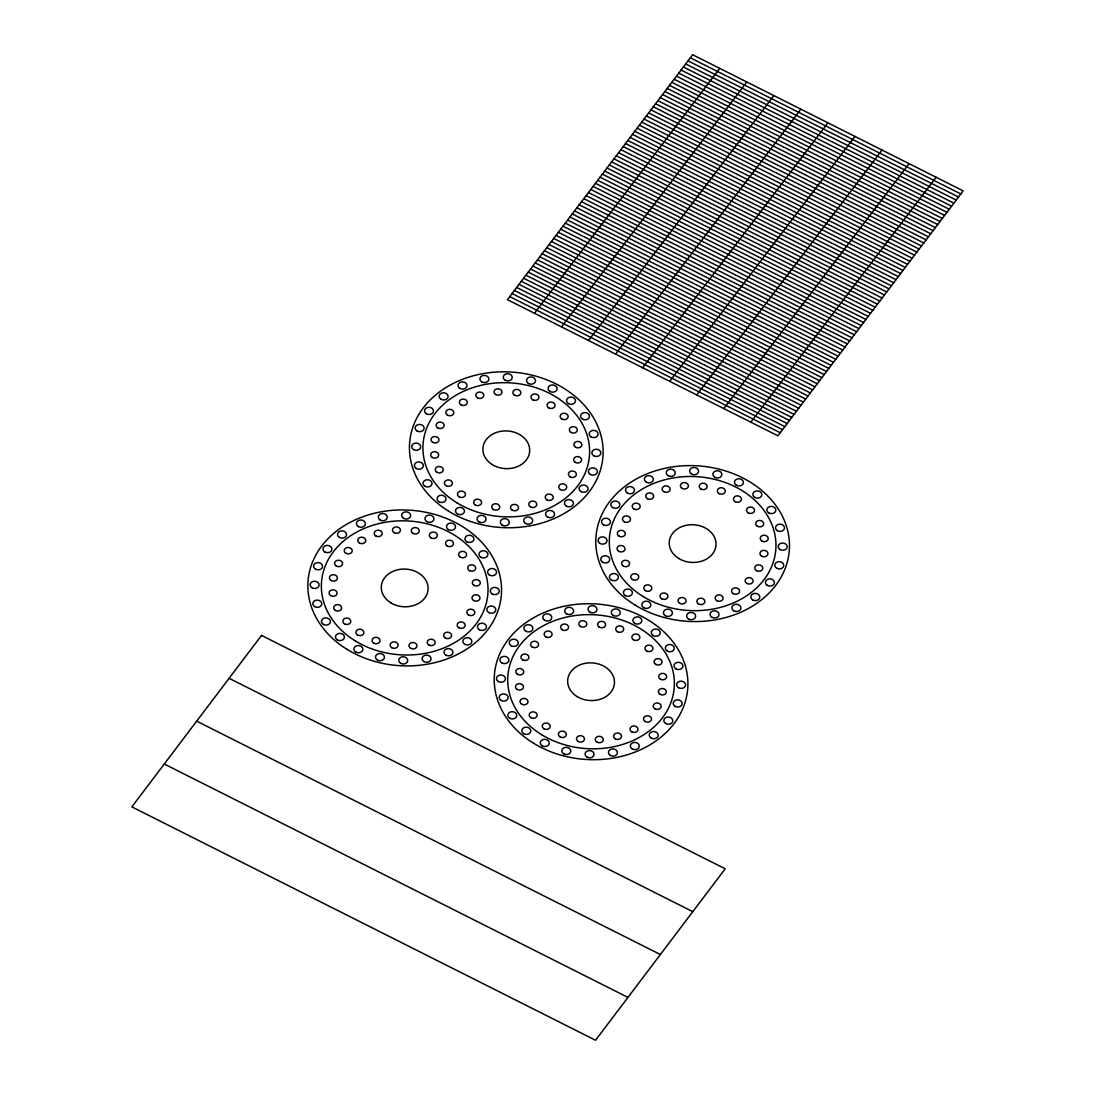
<?xml version="1.0" encoding="UTF-8"?>
<svg xmlns="http://www.w3.org/2000/svg" width="1095" height="1095" viewBox="0 0 1095 1095"><rect width="100%" height="100%" fill="white"/><g stroke="black" fill="none" stroke-linecap="round" stroke-linejoin="round"><path stroke-width="1.5" d="M534.47 313.279L719.716 68.369M561.516 326.885L746.776 81.974M588.562 340.504L773.823 95.593M615.609 354.109L800.869 109.199M642.655 367.728L827.916 122.818M669.702 381.347L854.962 136.437M696.749 394.953L882.009 150.042M723.809 408.572L909.055 163.661M750.855 422.177L936.102 177.267M690.356 57.816L960.835 193.952M688.043 60.868L958.522 197.004M685.73 63.934L956.209 200.07M683.417 67L953.882 203.136M681.09 70.053L951.569 206.188M678.777 73.119L949.255 209.254M676.464 76.185L946.942 212.32M674.15 79.237L944.629 215.373M671.837 82.303L942.316 218.439M669.524 85.369L939.989 221.505M667.197 88.421L937.676 224.557M664.884 91.487L935.363 227.623M662.571 94.553L933.049 230.689M660.258 97.606L930.736 233.741M657.944 100.672L928.409 236.807M655.618 103.738L926.096 239.873M653.304 106.79L923.783 242.926M650.991 109.856L921.47 245.992M648.678 112.922L919.157 249.058M646.365 115.974L916.843 252.11M644.052 119.04L914.517 255.176M641.725 122.106L912.203 258.242M639.412 125.158L909.89 261.294M637.098 128.225L907.577 264.36M634.785 131.29L905.264 267.426M632.472 134.343L902.937 270.479M630.145 137.409L900.624 273.545M627.832 140.475L898.311 276.611M625.519 143.527L895.997 279.663M623.206 146.593L893.684 282.729M620.892 149.659L891.371 285.795M618.579 152.711L889.044 288.847M616.252 155.777L886.731 291.913M613.939 158.83L884.418 294.979M611.626 161.896L882.105 298.032M609.313 164.962L879.791 301.098M607 168.014L877.465 304.164M604.673 171.08L875.151 307.216M602.359 174.146L872.838 310.282M600.046 177.198L870.525 313.348M597.733 180.264L868.212 316.4M595.42 183.33L865.899 319.466M593.107 186.383L863.572 322.532M590.78 189.449L861.259 325.585M588.467 192.515L858.945 328.651M586.154 195.567L856.632 331.717M583.84 198.633L854.319 334.769M581.527 201.699L851.992 337.835M579.2 204.751L849.679 340.901M576.887 207.817L847.366 343.953M574.574 210.883L845.053 347.019M572.261 213.936L842.739 350.071M569.947 217.002L840.426 353.137M567.634 220.068L838.099 356.203M565.307 223.12L835.786 359.256M562.994 226.186L833.473 362.322M560.681 229.252L831.16 365.388M558.368 232.304L828.847 368.44M556.055 235.37L826.52 371.506M553.728 238.436L824.206 374.572M551.415 241.489L821.893 377.624M549.101 244.555L819.58 380.69M546.788 247.621L817.267 383.756M544.475 250.673L814.954 386.809M542.162 253.739L812.627 389.875M539.835 256.805L810.314 392.941M537.522 259.857L808 395.993M535.209 262.923L805.687 399.059M532.895 265.989L803.374 402.125M530.582 269.041L801.061 405.177M528.255 272.108L798.734 408.243M525.942 275.173L796.421 411.309M523.629 278.226L794.108 414.362M521.316 281.292L791.794 417.428M519.003 284.358L789.481 420.494M516.689 287.41L787.154 423.546M514.363 290.476L784.841 426.612M512.049 293.542L782.528 429.678M509.736 296.594L780.215 432.73M229.101 678.298L692.779 911.67M196.689 721.153L660.367 954.525M164.264 764.009L627.941 997.394M692.67 54.75L507.423 299.66L777.902 435.796L963.148 190.886L692.67 54.75M261.527 635.428L131.852 806.878L595.529 1040.25L725.205 868.814L261.527 635.428M437.918 427.967A4.01 3.23 3.4 0 0 444.146 425.613A4.01 3.23 3.4 0 0 438.37 422.396A4.01 3.23 3.4 0 0 437.918 427.967M432.676 442.366A4.01 3.23 3.4 0 0 438.972 440.149A4.01 3.23 3.4 0 0 433.291 436.823A4.01 3.23 3.4 0 0 432.676 442.366M432.292 457.464A4.01 3.23 3.4 0 0 438.657 455.356A4.01 3.23 3.4 0 0 433.072 451.92A4.01 3.23 3.4 0 0 432.292 457.464M437.028 472.342A4.01 3.23 3.4 0 0 443.242 469.988A4.01 3.23 3.4 0 0 437.466 466.771A4.01 3.23 3.4 0 0 437.028 472.342M446.089 485.715A4.01 3.23 3.4 0 0 452.386 483.497A4.01 3.23 3.4 0 0 446.692 480.171A4.01 3.23 3.4 0 0 446.089 485.715M459.092 496.829A4.01 3.23 3.4 0 0 465.457 494.721A4.01 3.23 3.4 0 0 459.873 491.299A4.01 3.23 3.4 0 0 459.092 496.829M475.394 505.041A4.01 3.23 3.4 0 0 481.608 502.701A4.01 3.23 3.4 0 0 475.832 499.471A4.01 3.23 3.4 0 0 475.394 505.041M493.407 509.531A4.01 3.23 3.4 0 0 499.703 507.313A4.01 3.23 3.4 0 0 494.009 503.987A4.01 3.23 3.4 0 0 493.407 509.531M512.145 510.133A4.01 3.23 3.4 0 0 518.496 508.025A4.01 3.23 3.4 0 0 512.912 504.59A4.01 3.23 3.4 0 0 512.145 510.133M530.541 506.93A4.01 3.23 3.4 0 0 536.769 504.576A4.01 3.23 3.4 0 0 530.993 501.359A4.01 3.23 3.4 0 0 530.541 506.93M546.911 499.867A4.01 3.23 3.4 0 0 553.208 497.636A4.01 3.23 3.4 0 0 547.527 494.31A4.01 3.23 3.4 0 0 546.911 499.867M560.353 489.575A4.01 3.23 3.4 0 0 566.717 487.467A4.01 3.23 3.4 0 0 561.133 484.031A4.01 3.23 3.4 0 0 560.353 489.575M570.18 476.872A4.01 3.23 3.4 0 0 576.408 474.532A4.01 3.23 3.4 0 0 570.632 471.315A4.01 3.23 3.4 0 0 570.18 476.872M575.272 462.377A4.01 3.23 3.4 0 0 581.568 460.146A4.01 3.23 3.4 0 0 575.874 456.82A4.01 3.23 3.4 0 0 575.272 462.377M575.505 447.198A4.01 3.23 3.4 0 0 581.869 445.09A4.01 3.23 3.4 0 0 576.271 441.655A4.01 3.23 3.4 0 0 575.505 447.198M571.084 432.498A4.01 3.23 3.4 0 0 577.311 430.157A4.01 3.23 3.4 0 0 571.522 426.94A4.01 3.23 3.4 0 0 571.084 432.498M561.858 419.029A4.01 3.23 3.4 0 0 568.154 416.798A4.01 3.23 3.4 0 0 562.474 413.472A4.01 3.23 3.4 0 0 561.858 419.029M548.704 407.833A4.01 3.23 3.4 0 0 555.069 405.725A4.01 3.23 3.4 0 0 549.471 402.289A4.01 3.23 3.4 0 0 548.704 407.833M532.717 399.798A4.01 3.23 3.4 0 0 538.945 397.444A4.01 3.23 3.4 0 0 533.155 394.227A4.01 3.23 3.4 0 0 532.717 399.798M514.54 395.213A4.01 3.23 3.4 0 0 520.837 392.982A4.01 3.23 3.4 0 0 515.156 389.656A4.01 3.23 3.4 0 0 514.54 395.213M495.652 394.529A4.01 3.23 3.4 0 0 502.016 392.421A4.01 3.23 3.4 0 0 496.432 388.985A4.01 3.23 3.4 0 0 495.652 394.529M477.557 397.909A4.01 3.23 3.4 0 0 483.785 395.569A4.01 3.23 3.4 0 0 478.009 392.352A4.01 3.23 3.4 0 0 477.557 397.909M461.036 404.876A4.01 3.23 3.4 0 0 467.332 402.659A4.01 3.23 3.4 0 0 461.638 399.333A4.01 3.23 3.4 0 0 461.036 404.876M447.444 415.087A4.01 3.23 3.4 0 0 453.809 412.979A4.01 3.23 3.4 0 0 448.211 409.544A4.01 3.23 3.4 0 0 447.444 415.087M492.38 464.663A23.433 18.848 3.4 0 0 529.556 452.372A23.433 18.848 3.4 0 0 496.897 432.306A23.433 18.848 3.4 0 0 492.38 464.663M417.14 431.019A4.503 3.627 3.4 0 0 424.135 428.378A4.503 3.627 3.4 0 0 417.647 424.764A4.503 3.627 3.4 0 0 417.14 431.019M413.609 449.621A4.503 3.627 3.4 0 0 420.685 447.116A4.503 3.627 3.4 0 0 414.293 443.379A4.503 3.627 3.4 0 0 413.609 449.621M416.209 468.441A4.503 3.627 3.4 0 0 423.354 466.073A4.503 3.627 3.4 0 0 417.086 462.213A4.503 3.627 3.4 0 0 416.209 468.441M425.038 486.317A4.503 3.627 3.4 0 0 432.019 483.689A4.503 3.627 3.4 0 0 425.531 480.062A4.503 3.627 3.4 0 0 425.038 486.317M438.958 501.77A4.503 3.627 3.4 0 0 446.021 499.265A4.503 3.627 3.4 0 0 439.642 495.529A4.503 3.627 3.4 0 0 438.958 501.77M457.286 513.87A4.503 3.627 3.4 0 0 464.444 511.502A4.503 3.627 3.4 0 0 458.162 507.656A4.503 3.627 3.4 0 0 457.286 513.87M479.049 521.959A4.503 3.627 3.4 0 0 486.043 519.317A4.503 3.627 3.4 0 0 479.542 515.704A4.503 3.627 3.4 0 0 479.049 521.959M502.222 525.176A4.503 3.627 3.4 0 0 509.298 522.671A4.503 3.627 3.4 0 0 502.906 518.934A4.503 3.627 3.4 0 0 502.222 525.176M525.504 523.437A4.503 3.627 3.4 0 0 532.649 521.083A4.503 3.627 3.4 0 0 526.366 517.223A4.503 3.627 3.4 0 0 525.504 523.437M547.555 517.045A4.503 3.627 3.4 0 0 554.535 514.404A4.503 3.627 3.4 0 0 548.047 510.79A4.503 3.627 3.4 0 0 547.555 517.045M566.348 506.109A4.503 3.627 3.4 0 0 573.424 503.618A4.503 3.627 3.4 0 0 567.032 499.867A4.503 3.627 3.4 0 0 566.348 506.109M580.884 491.545A4.503 3.627 3.4 0 0 588.029 489.178A4.503 3.627 3.4 0 0 581.746 485.318A4.503 3.627 3.4 0 0 580.884 491.545M590.41 474.477A4.503 3.627 3.4 0 0 597.405 471.836A4.503 3.627 3.4 0 0 590.917 468.208A4.503 3.627 3.4 0 0 590.41 474.477M593.777 455.766A4.503 3.627 3.4 0 0 600.84 453.262A4.503 3.627 3.4 0 0 594.462 449.525A4.503 3.627 3.4 0 0 593.777 455.766M590.999 436.85A4.503 3.627 3.4 0 0 598.144 434.482A4.503 3.627 3.4 0 0 591.861 430.636A4.503 3.627 3.4 0 0 590.999 436.85M582.526 419.166A4.503 3.627 3.4 0 0 589.521 416.538A4.503 3.627 3.4 0 0 583.019 412.911A4.503 3.627 3.4 0 0 582.526 419.166M568.428 403.617A4.503 3.627 3.4 0 0 575.505 401.126A4.503 3.627 3.4 0 0 569.113 397.375A4.503 3.627 3.4 0 0 568.428 403.617M549.923 391.421A4.503 3.627 3.4 0 0 557.068 389.053A4.503 3.627 3.4 0 0 550.785 385.194A4.503 3.627 3.4 0 0 549.923 391.421M528.515 383.537A4.503 3.627 3.4 0 0 535.51 380.896A4.503 3.627 3.4 0 0 529.008 377.282A4.503 3.627 3.4 0 0 528.515 383.537M505.165 380.225A4.503 3.627 3.4 0 0 512.227 377.72A4.503 3.627 3.4 0 0 505.849 373.984A4.503 3.627 3.4 0 0 505.165 380.225M481.704 381.84A4.503 3.627 3.4 0 0 488.863 379.486A4.503 3.627 3.4 0 0 482.58 375.626A4.503 3.627 3.4 0 0 481.704 381.84M460.009 388.451A4.503 3.627 3.4 0 0 467.004 385.81A4.503 3.627 3.4 0 0 460.502 382.196A4.503 3.627 3.4 0 0 460.009 388.451M441.025 399.278A4.503 3.627 3.4 0 0 448.101 396.773A4.503 3.627 3.4 0 0 441.709 393.037A4.503 3.627 3.4 0 0 441.025 399.278M426.325 413.746A4.503 3.627 3.4 0 0 433.469 411.378A4.503 3.627 3.4 0 0 427.187 407.532A4.503 3.627 3.4 0 0 426.325 413.746M448.813 511.324A96.907 77.909 3.4 0 0 602.524 460.475A96.907 77.909 3.4 0 0 467.483 377.542A96.907 77.909 3.4 0 0 448.813 511.324M456.834 502.742A83.384 67.028 3.4 0 0 589.096 458.983A83.384 67.028 3.4 0 0 472.903 387.616A83.384 67.028 3.4 0 0 456.834 502.742M624.273 521.767A4.01 3.23 3.4 0 0 630.501 519.413A4.01 3.23 3.4 0 0 624.725 516.197A4.01 3.23 3.4 0 0 624.273 521.767M619.031 536.167A4.01 3.23 3.4 0 0 625.327 533.936A4.01 3.23 3.4 0 0 619.647 530.61A4.01 3.23 3.4 0 0 619.031 536.167M618.648 551.264A4.01 3.23 3.4 0 0 625.012 549.156A4.01 3.23 3.4 0 0 619.428 545.721A4.01 3.23 3.4 0 0 618.648 551.264M623.383 566.129A4.01 3.23 3.4 0 0 629.598 563.788A4.01 3.23 3.4 0 0 623.821 560.572A4.01 3.23 3.4 0 0 623.383 566.129M632.445 579.515A4.01 3.23 3.4 0 0 638.741 577.298A4.01 3.23 3.4 0 0 633.047 573.958A4.01 3.23 3.4 0 0 632.445 579.515M645.448 590.629A4.01 3.23 3.4 0 0 651.812 588.521A4.01 3.23 3.4 0 0 646.228 585.086A4.01 3.23 3.4 0 0 645.448 590.629M661.75 598.842A4.01 3.23 3.4 0 0 667.964 596.488A4.01 3.23 3.4 0 0 662.188 593.271A4.01 3.23 3.4 0 0 661.75 598.842M679.762 603.331A4.01 3.23 3.4 0 0 686.059 601.1A4.01 3.23 3.4 0 0 680.365 597.774A4.01 3.23 3.4 0 0 679.762 603.331M698.5 603.934A4.01 3.23 3.4 0 0 704.851 601.826A4.01 3.23 3.4 0 0 699.267 598.39A4.01 3.23 3.4 0 0 698.5 603.934M716.896 600.717A4.01 3.23 3.4 0 0 723.124 598.376A4.01 3.23 3.4 0 0 717.348 595.16A4.01 3.23 3.4 0 0 716.896 600.717M733.267 593.668A4.01 3.23 3.4 0 0 739.563 591.437A4.01 3.23 3.4 0 0 733.883 588.111A4.01 3.23 3.4 0 0 733.267 593.668M746.708 583.375A4.01 3.23 3.4 0 0 753.073 581.267A4.01 3.23 3.4 0 0 747.488 577.832A4.01 3.23 3.4 0 0 746.708 583.375M756.535 570.673A4.01 3.23 3.4 0 0 762.763 568.332A4.01 3.23 3.4 0 0 756.987 565.102A4.01 3.23 3.4 0 0 756.535 570.673M761.627 556.178A4.01 3.23 3.4 0 0 767.923 553.947A4.01 3.23 3.4 0 0 762.229 550.621A4.01 3.23 3.4 0 0 761.627 556.178M761.86 540.998A4.01 3.23 3.4 0 0 768.225 538.891A4.01 3.23 3.4 0 0 762.626 535.455A4.01 3.23 3.4 0 0 761.86 540.998M757.439 526.298A4.01 3.23 3.4 0 0 763.667 523.957A4.01 3.23 3.4 0 0 757.877 520.727A4.01 3.23 3.4 0 0 757.439 526.298M748.213 512.83A4.01 3.23 3.4 0 0 754.51 510.599A4.01 3.23 3.4 0 0 748.829 507.272A4.01 3.23 3.4 0 0 748.213 512.83M735.06 501.62A4.01 3.23 3.4 0 0 741.424 499.525A4.01 3.23 3.4 0 0 735.826 496.09A4.01 3.23 3.4 0 0 735.06 501.62M719.073 493.599A4.01 3.23 3.4 0 0 725.301 491.244A4.01 3.23 3.4 0 0 719.511 488.028A4.01 3.23 3.4 0 0 719.073 493.599M700.909 489.013A4.01 3.23 3.4 0 0 707.192 486.782A4.01 3.23 3.4 0 0 701.512 483.456A4.01 3.23 3.4 0 0 700.909 489.013M682.007 488.329A4.01 3.23 3.4 0 0 688.372 486.221A4.01 3.23 3.4 0 0 682.787 482.786A4.01 3.23 3.4 0 0 682.007 488.329M663.912 491.71A4.01 3.23 3.4 0 0 670.14 489.369A4.01 3.23 3.4 0 0 664.364 486.139A4.01 3.23 3.4 0 0 663.912 491.71M647.391 498.677A4.01 3.23 3.4 0 0 653.688 496.459A4.01 3.23 3.4 0 0 648.007 493.12A4.01 3.23 3.4 0 0 647.391 498.677M633.8 508.888A4.01 3.23 3.4 0 0 640.164 506.78A4.01 3.23 3.4 0 0 634.566 503.344A4.01 3.23 3.4 0 0 633.8 508.888M678.736 558.464A23.433 18.848 3.4 0 0 715.911 546.159A23.433 18.848 3.4 0 0 683.253 526.106A23.433 18.848 3.4 0 0 678.736 558.464M603.509 524.82A4.503 3.627 3.4 0 0 610.49 522.178A4.503 3.627 3.4 0 0 604.002 518.565A4.503 3.627 3.4 0 0 603.509 524.82M599.964 543.421A4.503 3.627 3.4 0 0 607.041 540.916A4.503 3.627 3.4 0 0 600.649 537.18A4.503 3.627 3.4 0 0 599.964 543.421M602.565 562.228A4.503 3.627 3.4 0 0 609.71 559.874A4.503 3.627 3.4 0 0 603.441 556.014A4.503 3.627 3.4 0 0 602.565 562.228M611.393 580.117A4.503 3.627 3.4 0 0 618.374 577.476A4.503 3.627 3.4 0 0 611.886 573.862A4.503 3.627 3.4 0 0 611.393 580.117M625.313 595.57A4.503 3.627 3.4 0 0 632.39 593.066A4.503 3.627 3.4 0 0 625.998 589.329A4.503 3.627 3.4 0 0 625.313 595.57M643.641 607.67A4.503 3.627 3.4 0 0 650.8 605.302A4.503 3.627 3.4 0 0 644.517 601.442A4.503 3.627 3.4 0 0 643.641 607.67M665.404 615.76A4.503 3.627 3.4 0 0 672.398 613.118A4.503 3.627 3.4 0 0 665.897 609.491A4.503 3.627 3.4 0 0 665.404 615.76M688.577 618.962A4.503 3.627 3.4 0 0 695.654 616.458A4.503 3.627 3.4 0 0 689.261 612.721A4.503 3.627 3.4 0 0 688.577 618.962M711.86 617.238A4.503 3.627 3.4 0 0 719.004 614.87A4.503 3.627 3.4 0 0 712.722 611.024A4.503 3.627 3.4 0 0 711.86 617.238M733.91 610.846A4.503 3.627 3.4 0 0 740.891 608.204A4.503 3.627 3.4 0 0 734.403 604.591A4.503 3.627 3.4 0 0 733.91 610.846M752.703 599.909A4.503 3.627 3.4 0 0 759.779 597.405A4.503 3.627 3.4 0 0 753.387 593.668A4.503 3.627 3.4 0 0 752.703 599.909M767.239 585.332A4.503 3.627 3.4 0 0 774.384 582.978A4.503 3.627 3.4 0 0 768.101 579.118A4.503 3.627 3.4 0 0 767.239 585.332M776.766 568.264A4.503 3.627 3.4 0 0 783.76 565.636A4.503 3.627 3.4 0 0 777.272 562.009A4.503 3.627 3.4 0 0 776.766 568.264M780.133 549.567A4.503 3.627 3.4 0 0 787.195 547.062A4.503 3.627 3.4 0 0 780.817 543.325A4.503 3.627 3.4 0 0 780.133 549.567M777.354 530.651A4.503 3.627 3.4 0 0 784.499 528.283A4.503 3.627 3.4 0 0 778.216 524.423A4.503 3.627 3.4 0 0 777.354 530.651M768.882 512.966A4.503 3.627 3.4 0 0 775.876 510.325A4.503 3.627 3.4 0 0 769.388 506.711A4.503 3.627 3.4 0 0 768.882 512.966M754.784 497.417A4.503 3.627 3.4 0 0 761.86 494.913A4.503 3.627 3.4 0 0 755.468 491.176A4.503 3.627 3.4 0 0 754.784 497.417M736.278 485.208A4.503 3.627 3.4 0 0 743.423 482.854A4.503 3.627 3.4 0 0 737.14 478.994A4.503 3.627 3.4 0 0 736.278 485.208M714.871 477.338A4.503 3.627 3.4 0 0 721.865 474.696A4.503 3.627 3.4 0 0 715.363 471.083A4.503 3.627 3.4 0 0 714.871 477.338M691.52 474.025A4.503 3.627 3.4 0 0 698.583 471.521A4.503 3.627 3.4 0 0 692.204 467.784A4.503 3.627 3.4 0 0 691.52 474.025M668.059 475.641A4.503 3.627 3.4 0 0 675.218 473.273A4.503 3.627 3.4 0 0 668.936 469.426A4.503 3.627 3.4 0 0 668.059 475.641M646.365 482.252A4.503 3.627 3.4 0 0 653.359 479.61A4.503 3.627 3.4 0 0 646.871 475.983A4.503 3.627 3.4 0 0 646.365 482.252M627.394 493.078A4.503 3.627 3.4 0 0 634.457 490.574A4.503 3.627 3.4 0 0 628.065 486.837A4.503 3.627 3.4 0 0 627.394 493.078M612.68 507.546A4.503 3.627 3.4 0 0 619.825 505.178A4.503 3.627 3.4 0 0 613.542 501.318A4.503 3.627 3.4 0 0 612.68 507.546M635.168 605.124A96.907 77.909 3.4 0 0 788.879 554.275A96.907 77.909 3.4 0 0 653.838 471.343A96.907 77.909 3.4 0 0 635.168 605.124M643.189 596.542A83.384 67.028 3.4 0 0 775.452 552.783A83.384 67.028 3.4 0 0 659.258 481.417A83.384 67.028 3.4 0 0 643.189 596.542M541.614 734.677A83.384 67.028 3.4 0 0 673.863 690.918A83.384 67.028 3.4 0 0 557.67 619.565A83.384 67.028 3.4 0 0 541.614 734.677M533.593 743.259A96.907 77.909 3.4 0 0 687.304 692.41A96.907 77.909 3.4 0 0 552.263 609.477A96.907 77.909 3.4 0 0 533.593 743.259M511.105 645.68A4.503 3.627 3.4 0 0 518.25 643.326A4.503 3.627 3.4 0 0 511.967 639.466A4.503 3.627 3.4 0 0 511.105 645.68M525.805 631.213A4.503 3.627 3.4 0 0 532.882 628.708A4.503 3.627 3.4 0 0 526.49 624.971A4.503 3.627 3.4 0 0 525.805 631.213M544.79 620.386A4.503 3.627 3.4 0 0 551.77 617.744A4.503 3.627 3.4 0 0 545.283 614.131A4.503 3.627 3.4 0 0 544.79 620.386M566.485 613.789A4.503 3.627 3.4 0 0 573.629 611.421A4.503 3.627 3.4 0 0 567.347 607.561A4.503 3.627 3.4 0 0 566.485 613.789M589.931 612.16A4.503 3.627 3.4 0 0 597.008 609.655A4.503 3.627 3.4 0 0 590.616 605.918A4.503 3.627 3.4 0 0 589.931 612.16M613.282 615.472A4.503 3.627 3.4 0 0 620.276 612.83A4.503 3.627 3.4 0 0 613.789 609.217A4.503 3.627 3.4 0 0 613.282 615.472M634.689 623.356A4.503 3.627 3.4 0 0 641.834 620.988A4.503 3.627 3.4 0 0 635.565 617.128A4.503 3.627 3.4 0 0 634.689 623.356M653.195 635.565A4.503 3.627 3.4 0 0 660.271 633.061A4.503 3.627 3.4 0 0 653.879 629.324A4.503 3.627 3.4 0 0 653.195 635.565M667.307 651.114A4.503 3.627 3.4 0 0 674.287 648.473A4.503 3.627 3.4 0 0 667.799 644.846A4.503 3.627 3.4 0 0 667.307 651.114M675.766 668.785A4.503 3.627 3.4 0 0 682.924 666.431A4.503 3.627 3.4 0 0 676.642 662.571A4.503 3.627 3.4 0 0 675.766 668.785M678.544 687.701A4.503 3.627 3.4 0 0 685.621 685.196A4.503 3.627 3.4 0 0 679.228 681.46A4.503 3.627 3.4 0 0 678.544 687.701M675.191 706.412A4.503 3.627 3.4 0 0 682.171 703.77A4.503 3.627 3.4 0 0 675.683 700.157A4.503 3.627 3.4 0 0 675.191 706.412M665.65 723.48A4.503 3.627 3.4 0 0 672.809 721.112A4.503 3.627 3.4 0 0 666.526 717.252A4.503 3.627 3.4 0 0 665.65 723.48M651.128 738.057A4.503 3.627 3.4 0 0 658.191 735.553A4.503 3.627 3.4 0 0 651.812 731.816A4.503 3.627 3.4 0 0 651.128 738.057M632.321 748.98A4.503 3.627 3.4 0 0 639.316 746.338A4.503 3.627 3.4 0 0 632.814 742.725A4.503 3.627 3.4 0 0 632.321 748.98M610.271 755.386A4.503 3.627 3.4 0 0 617.416 753.018A4.503 3.627 3.4 0 0 611.147 749.158A4.503 3.627 3.4 0 0 610.271 755.386M586.988 757.11A4.503 3.627 3.4 0 0 594.065 754.606A4.503 3.627 3.4 0 0 587.673 750.869A4.503 3.627 3.4 0 0 586.988 757.11M509.805 718.265A4.503 3.627 3.4 0 0 516.799 715.624A4.503 3.627 3.4 0 0 510.297 712.01A4.503 3.627 3.4 0 0 509.805 718.265M500.99 700.376A4.503 3.627 3.4 0 0 508.135 698.008A4.503 3.627 3.4 0 0 501.852 694.148A4.503 3.627 3.4 0 0 500.99 700.376M498.376 681.555A4.503 3.627 3.4 0 0 505.452 679.064A4.503 3.627 3.4 0 0 499.06 675.314A4.503 3.627 3.4 0 0 498.376 681.555M501.921 662.954A4.503 3.627 3.4 0 0 508.915 660.326A4.503 3.627 3.4 0 0 502.413 656.699A4.503 3.627 3.4 0 0 501.921 662.954M577.147 696.598A23.433 18.848 3.4 0 0 614.322 684.307A23.433 18.848 3.4 0 0 581.664 664.241A23.433 18.848 3.4 0 0 577.147 696.598M532.211 647.022A4.01 3.23 3.4 0 0 538.576 644.914A4.01 3.23 3.4 0 0 532.991 641.478A4.01 3.23 3.4 0 0 532.211 647.022M545.816 636.825A4.01 3.23 3.4 0 0 552.099 634.594A4.01 3.23 3.4 0 0 546.419 631.267A4.01 3.23 3.4 0 0 545.816 636.825M562.337 629.858A4.01 3.23 3.4 0 0 568.551 627.503A4.01 3.23 3.4 0 0 562.775 624.287A4.01 3.23 3.4 0 0 562.337 629.858M580.432 626.463A4.01 3.23 3.4 0 0 586.797 624.355A4.01 3.23 3.4 0 0 581.199 620.92A4.01 3.23 3.4 0 0 580.432 626.463M599.321 627.148A4.01 3.23 3.4 0 0 605.617 624.93A4.01 3.23 3.4 0 0 599.923 621.59A4.01 3.23 3.4 0 0 599.321 627.148M617.498 631.733A4.01 3.23 3.4 0 0 623.712 629.379A4.01 3.23 3.4 0 0 617.936 626.162A4.01 3.23 3.4 0 0 617.498 631.733M633.471 639.767A4.01 3.23 3.4 0 0 639.836 637.66A4.01 3.23 3.4 0 0 634.251 634.224A4.01 3.23 3.4 0 0 633.471 639.767M646.639 650.964A4.01 3.23 3.4 0 0 652.935 648.746A4.01 3.23 3.4 0 0 647.241 645.407A4.01 3.23 3.4 0 0 646.639 650.964M655.85 664.446A4.01 3.23 3.4 0 0 662.078 662.092A4.01 3.23 3.4 0 0 656.302 658.875A4.01 3.23 3.4 0 0 655.85 664.446M660.271 679.133A4.01 3.23 3.4 0 0 666.636 677.025A4.01 3.23 3.4 0 0 661.051 673.603A4.01 3.23 3.4 0 0 660.271 679.133M660.039 694.312A4.01 3.23 3.4 0 0 666.335 692.095A4.01 3.23 3.4 0 0 660.655 688.769A4.01 3.23 3.4 0 0 660.039 694.312M654.961 708.821A4.01 3.23 3.4 0 0 661.175 706.467A4.01 3.23 3.4 0 0 655.399 703.25A4.01 3.23 3.4 0 0 654.961 708.821M645.133 721.509A4.01 3.23 3.4 0 0 651.498 719.401A4.01 3.23 3.4 0 0 645.899 715.979A4.01 3.23 3.4 0 0 645.133 721.509M631.692 731.802A4.01 3.23 3.4 0 0 637.988 729.585A4.01 3.23 3.4 0 0 632.294 726.245A4.01 3.23 3.4 0 0 631.692 731.802M615.322 738.865A4.01 3.23 3.4 0 0 621.549 736.511A4.01 3.23 3.4 0 0 615.76 733.294A4.01 3.23 3.4 0 0 615.322 738.865M596.912 742.068A4.01 3.23 3.4 0 0 603.277 739.96A4.01 3.23 3.4 0 0 597.678 736.524A4.01 3.23 3.4 0 0 596.912 742.068M578.174 741.479A4.01 3.23 3.4 0 0 584.47 739.248A4.01 3.23 3.4 0 0 578.79 735.922A4.01 3.23 3.4 0 0 578.174 741.479M560.161 736.976A4.01 3.23 3.4 0 0 566.389 734.635A4.01 3.23 3.4 0 0 560.613 731.419A4.01 3.23 3.4 0 0 560.161 736.976M543.873 728.764A4.01 3.23 3.4 0 0 550.224 726.669A4.01 3.23 3.4 0 0 544.639 723.234A4.01 3.23 3.4 0 0 543.873 728.764M530.856 717.663A4.01 3.23 3.4 0 0 537.152 715.432A4.01 3.23 3.4 0 0 531.472 712.106A4.01 3.23 3.4 0 0 530.856 717.663M521.795 704.277A4.01 3.23 3.4 0 0 528.023 701.922A4.01 3.23 3.4 0 0 522.247 698.706A4.01 3.23 3.4 0 0 521.795 704.277M517.073 689.398A4.01 3.23 3.4 0 0 523.437 687.29A4.01 3.23 3.4 0 0 517.839 683.855A4.01 3.23 3.4 0 0 517.073 689.398M517.456 674.315A4.01 3.23 3.4 0 0 523.752 672.084A4.01 3.23 3.4 0 0 518.058 668.758A4.01 3.23 3.4 0 0 517.456 674.315M522.698 659.902A4.01 3.23 3.4 0 0 528.926 657.547A4.01 3.23 3.4 0 0 523.136 654.331A4.01 3.23 3.4 0 0 522.698 659.902M355.259 640.876A83.384 67.028 3.4 0 0 487.508 597.117A83.384 67.028 3.4 0 0 371.314 525.764A83.384 67.028 3.4 0 0 355.259 640.876M347.238 649.472A96.907 77.909 3.4 0 0 500.949 598.609A96.907 77.909 3.4 0 0 365.908 515.677A96.907 77.909 3.4 0 0 347.238 649.472M324.736 551.894A4.503 3.627 3.4 0 0 331.894 549.526A4.503 3.627 3.4 0 0 325.612 545.666A4.503 3.627 3.4 0 0 324.736 551.894M339.45 537.412A4.503 3.627 3.4 0 0 346.526 534.921A4.503 3.627 3.4 0 0 340.134 531.171A4.503 3.627 3.4 0 0 339.45 537.412M358.435 526.586A4.503 3.627 3.4 0 0 365.415 523.944A4.503 3.627 3.4 0 0 358.927 520.33A4.503 3.627 3.4 0 0 358.435 526.586M380.129 519.988A4.503 3.627 3.4 0 0 387.274 517.62A4.503 3.627 3.4 0 0 380.992 513.76A4.503 3.627 3.4 0 0 380.129 519.988M403.576 518.359A4.503 3.627 3.4 0 0 410.652 515.854A4.503 3.627 3.4 0 0 404.26 512.118A4.503 3.627 3.4 0 0 403.576 518.359M426.927 521.672A4.503 3.627 3.4 0 0 433.921 519.044A4.503 3.627 3.4 0 0 427.433 515.416A4.503 3.627 3.4 0 0 426.927 521.672M448.334 529.556A4.503 3.627 3.4 0 0 455.479 527.188A4.503 3.627 3.4 0 0 449.196 523.328A4.503 3.627 3.4 0 0 448.334 529.556M466.84 541.765A4.503 3.627 3.4 0 0 473.916 539.26A4.503 3.627 3.4 0 0 467.524 535.523A4.503 3.627 3.4 0 0 466.84 541.765M480.951 557.314A4.503 3.627 3.4 0 0 487.932 554.672A4.503 3.627 3.4 0 0 481.444 551.059A4.503 3.627 3.4 0 0 480.951 557.314M489.41 574.998A4.503 3.627 3.4 0 0 496.569 572.63A4.503 3.627 3.4 0 0 490.286 568.77A4.503 3.627 3.4 0 0 489.41 574.998M492.189 593.914A4.503 3.627 3.4 0 0 499.265 591.409A4.503 3.627 3.4 0 0 492.873 587.673A4.503 3.627 3.4 0 0 492.189 593.914M488.835 612.611A4.503 3.627 3.4 0 0 495.816 609.97A4.503 3.627 3.4 0 0 489.328 606.356A4.503 3.627 3.4 0 0 488.835 612.611M479.295 629.68A4.503 3.627 3.4 0 0 486.454 627.312A4.503 3.627 3.4 0 0 480.171 623.452A4.503 3.627 3.4 0 0 479.295 629.68M464.773 644.257A4.503 3.627 3.4 0 0 471.836 641.752A4.503 3.627 3.4 0 0 465.457 638.015A4.503 3.627 3.4 0 0 464.773 644.257M445.966 655.18A4.503 3.627 3.4 0 0 452.96 652.552A4.503 3.627 3.4 0 0 446.459 648.924A4.503 3.627 3.4 0 0 445.966 655.18M423.916 661.585A4.503 3.627 3.4 0 0 431.06 659.217A4.503 3.627 3.4 0 0 424.792 655.357A4.503 3.627 3.4 0 0 423.916 661.585M400.633 663.31A4.503 3.627 3.4 0 0 407.71 660.805A4.503 3.627 3.4 0 0 401.317 657.068A4.503 3.627 3.4 0 0 400.633 663.31M323.449 624.465A4.503 3.627 3.4 0 0 330.444 621.823A4.503 3.627 3.4 0 0 323.942 618.21A4.503 3.627 3.4 0 0 323.449 624.465M314.635 606.575A4.503 3.627 3.4 0 0 321.779 604.207A4.503 3.627 3.4 0 0 315.497 600.347A4.503 3.627 3.4 0 0 314.635 606.575M312.02 587.769A4.503 3.627 3.4 0 0 319.097 585.264A4.503 3.627 3.4 0 0 312.705 581.527A4.503 3.627 3.4 0 0 312.02 587.769M315.565 569.167A4.503 3.627 3.4 0 0 322.56 566.526A4.503 3.627 3.4 0 0 316.058 562.912A4.503 3.627 3.4 0 0 315.565 569.167M390.792 602.811A23.433 18.848 3.4 0 0 427.967 590.506A23.433 18.848 3.4 0 0 395.309 570.454A23.433 18.848 3.4 0 0 390.792 602.811M345.856 553.221A4.01 3.23 3.4 0 0 352.22 551.113A4.01 3.23 3.4 0 0 346.636 547.692A4.01 3.23 3.4 0 0 345.856 553.221M359.447 543.024A4.01 3.23 3.4 0 0 365.744 540.793A4.01 3.23 3.4 0 0 360.063 537.467A4.01 3.23 3.4 0 0 359.447 543.024M375.982 536.057A4.01 3.23 3.4 0 0 382.196 533.703A4.01 3.23 3.4 0 0 376.42 530.486A4.01 3.23 3.4 0 0 375.982 536.057M394.077 532.663A4.01 3.23 3.4 0 0 400.441 530.555A4.01 3.23 3.4 0 0 394.843 527.133A4.01 3.23 3.4 0 0 394.077 532.663M412.966 533.361A4.01 3.23 3.4 0 0 419.262 531.13A4.01 3.23 3.4 0 0 413.568 527.804A4.01 3.23 3.4 0 0 412.966 533.361M431.129 537.932A4.01 3.23 3.4 0 0 437.357 535.592A4.01 3.23 3.4 0 0 431.581 532.362A4.01 3.23 3.4 0 0 431.129 537.932M447.116 545.967A4.01 3.23 3.4 0 0 453.481 543.859A4.01 3.23 3.4 0 0 447.896 540.424A4.01 3.23 3.4 0 0 447.116 545.967M460.283 557.163A4.01 3.23 3.4 0 0 466.579 554.946A4.01 3.23 3.4 0 0 460.885 551.62A4.01 3.23 3.4 0 0 460.283 557.163M469.495 570.646A4.01 3.23 3.4 0 0 475.723 568.291A4.01 3.23 3.4 0 0 469.947 565.075A4.01 3.23 3.4 0 0 469.495 570.646M473.916 585.332A4.01 3.23 3.4 0 0 480.281 583.238A4.01 3.23 3.4 0 0 474.696 579.803A4.01 3.23 3.4 0 0 473.916 585.332M473.683 600.525A4.01 3.23 3.4 0 0 479.98 598.294A4.01 3.23 3.4 0 0 474.299 594.968A4.01 3.23 3.4 0 0 473.683 600.525M468.605 615.02A4.01 3.23 3.4 0 0 474.819 612.666A4.01 3.23 3.4 0 0 469.043 609.45A4.01 3.23 3.4 0 0 468.605 615.02M458.778 627.709A4.01 3.23 3.4 0 0 465.142 625.615A4.01 3.23 3.4 0 0 459.544 622.179A4.01 3.23 3.4 0 0 458.778 627.709M445.337 638.002A4.01 3.23 3.4 0 0 451.619 635.784A4.01 3.23 3.4 0 0 445.939 632.458A4.01 3.23 3.4 0 0 445.337 638.002M428.966 645.064A4.01 3.23 3.4 0 0 435.18 642.71A4.01 3.23 3.4 0 0 429.404 639.494A4.01 3.23 3.4 0 0 428.966 645.064M410.557 648.267A4.01 3.23 3.4 0 0 416.921 646.173A4.01 3.23 3.4 0 0 411.323 642.738A4.01 3.23 3.4 0 0 410.557 648.267M391.818 647.679A4.01 3.23 3.4 0 0 398.115 645.448A4.01 3.23 3.4 0 0 392.434 642.122A4.01 3.23 3.4 0 0 391.818 647.679M373.806 643.189A4.01 3.23 3.4 0 0 380.033 640.835A4.01 3.23 3.4 0 0 374.257 637.618A4.01 3.23 3.4 0 0 373.806 643.189M357.517 634.977A4.01 3.23 3.4 0 0 363.868 632.869A4.01 3.23 3.4 0 0 358.284 629.433A4.01 3.23 3.4 0 0 357.517 634.977M344.501 623.863A4.01 3.23 3.4 0 0 350.797 621.631A4.01 3.23 3.4 0 0 345.117 618.305A4.01 3.23 3.4 0 0 344.501 623.863M335.44 610.476A4.01 3.23 3.4 0 0 341.667 608.122A4.01 3.23 3.4 0 0 335.891 604.905A4.01 3.23 3.4 0 0 335.44 610.476M330.717 595.598A4.01 3.23 3.4 0 0 337.082 593.49A4.01 3.23 3.4 0 0 331.484 590.068A4.01 3.23 3.4 0 0 330.717 595.598M331.101 580.514A4.01 3.23 3.4 0 0 337.397 578.283A4.01 3.23 3.4 0 0 331.703 574.957A4.01 3.23 3.4 0 0 331.101 580.514M336.343 566.101A4.01 3.23 3.4 0 0 342.571 563.747A4.01 3.23 3.4 0 0 336.781 560.53A4.01 3.23 3.4 0 0 336.343 566.101M563.815 753.894A4.503 3.627 3.4 0 0 570.81 751.252A4.503 3.627 3.4 0 0 564.322 747.639A4.503 3.627 3.4 0 0 563.815 753.894M542.066 745.804A4.503 3.627 3.4 0 0 549.211 743.437A4.503 3.627 3.4 0 0 542.928 739.59A4.503 3.627 3.4 0 0 542.066 745.804M523.725 733.705A4.503 3.627 3.4 0 0 530.801 731.2A4.503 3.627 3.4 0 0 524.409 727.463A4.503 3.627 3.4 0 0 523.725 733.705M377.46 660.093A4.503 3.627 3.4 0 0 384.454 657.452A4.503 3.627 3.4 0 0 377.967 653.838A4.503 3.627 3.4 0 0 377.46 660.093M355.711 652.018A4.503 3.627 3.4 0 0 362.856 649.65A4.503 3.627 3.4 0 0 356.573 645.79A4.503 3.627 3.4 0 0 355.711 652.018M337.369 639.904A4.503 3.627 3.4 0 0 344.446 637.413A4.503 3.627 3.4 0 0 338.054 633.663A4.503 3.627 3.4 0 0 337.369 639.904"/></g></svg>
